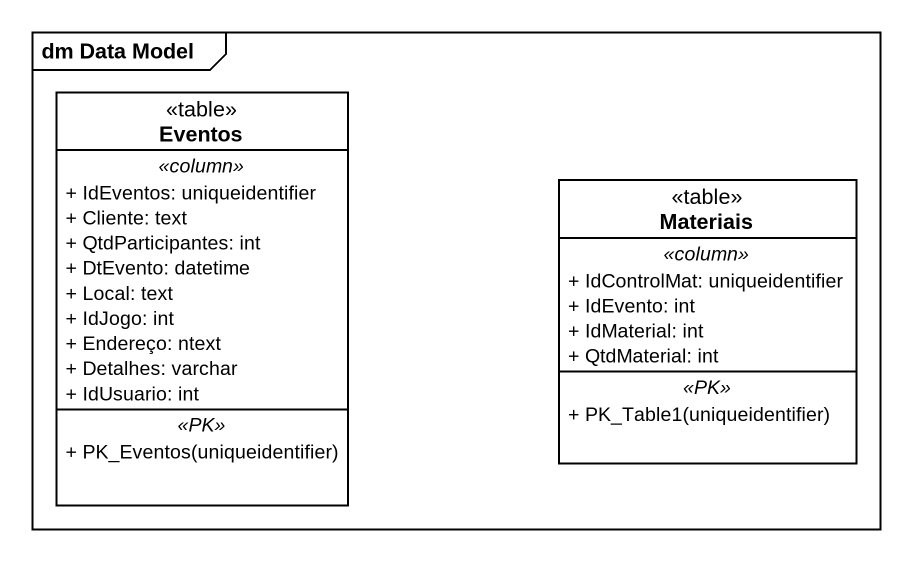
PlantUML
@startuml
mainframe dm Data Model
hide circle
hide empty members
skinparam classAttributeIconSize 0
class Eventos <<table>> {
  .. <<column>> ..
  + IdEventos: uniqueidentifier
  + Cliente: text
  + QtdParticipantes: int
  + DtEvento: datetime
  + Local: text
  + IdJogo: int
  + Endereço: ntext
  + Detalhes: varchar
  + IdUsuario: int
  .. <<PK>> ..
  + PK_Eventos(uniqueidentifier)
}
class Materiais <<table>> {
  .. <<column>> ..
  + IdControlMat: uniqueidentifier
  + IdEvento: int
  + IdMaterial: int
  + QtdMaterial: int
  .. <<PK>> ..
  + PK_Table1(uniqueidentifier)
}
@enduml
